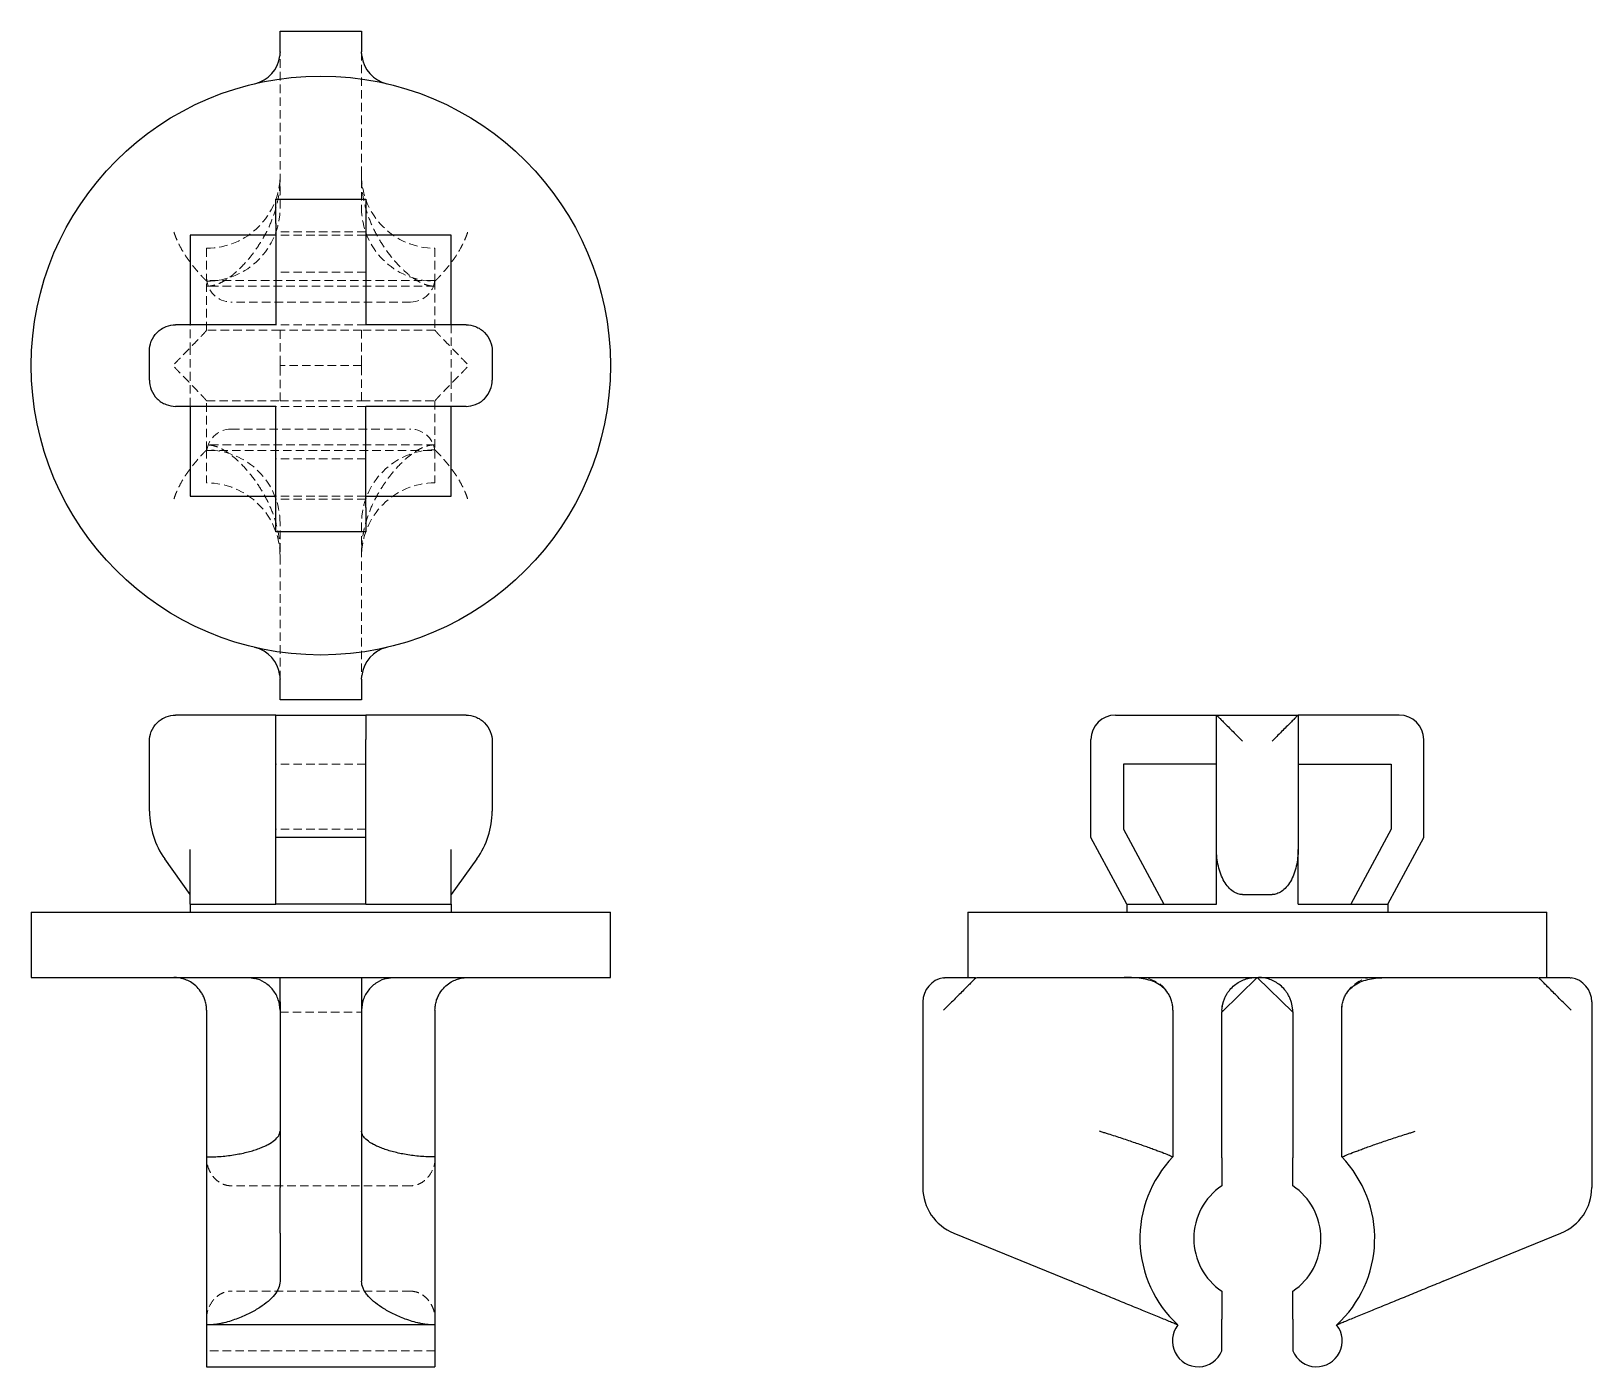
# Model space of a CAD drawing. Header units: millimetres. Extents: x 40 to 273, y 8 to 208.
import ezdxf

# ---------------------------------------------------------------- set-up
doc = ezdxf.new("R2010")
doc.units = ezdxf.units.MM
doc.linetypes.add('HIDDEN', pattern=[1.905, 1.27, -0.635])

msp = doc.modelspace()

# ---------------------------------------------------------------- linework, layer by layer
at = {"color": 7, "linetype": 'Continuous', "lineweight": 25}
for p, q in [((76.9, 204.9), (76.9, 208)), ((76.9, 208), (89.1, 208)), ((89.1, 208), (89.1, 204.9)), ((76.29, 182.88), (89.71, 182.88)), ((76.29, 179.22), (76.29, 182.88)), ((89.71, 182.88), (89.71, 179.22)), ((76.29, 177.51), (63.49, 177.51)), ((63.49, 177.51), (63.49, 164.1)), ((76.29, 179.22), (76.29, 164.1)), ((89.71, 179.22), (89.71, 164.1)), ((102.51, 177.51), (89.71, 177.51)), ((102.51, 164.1), (102.51, 177.51)), ((76.29, 164.1), (61.29, 164.1)), ((104.71, 164.1), (89.71, 164.1)), ((57.39, 155.8), (57.39, 160.2)), ((108.61, 160.2), (108.61, 155.8)), ((76.29, 151.9), (61.29, 151.9)), ((63.49, 151.9), (63.49, 138.49)), ((76.29, 136.78), (76.29, 151.9)), ((104.71, 151.9), (89.71, 151.9)), ((89.71, 136.78), (89.71, 151.9)), ((102.51, 138.49), (102.51, 151.9)), ((63.49, 138.49), (76.29, 138.49)), ((89.71, 138.49), (102.51, 138.49)), ((76.29, 133.12), (76.29, 136.78)), ((89.71, 136.78), (89.71, 133.12)), ((89.71, 133.12), (76.29, 133.12)), ((76.9, 108), (76.9, 111.1)), ((89.1, 111.1), (89.1, 108)), ((89.1, 108), (76.9, 108)), ((76.29, 105.73), (61.29, 105.73)), ((76.29, 102.07), (76.29, 105.73)), ((76.29, 105.73), (89.71, 105.73)), ((89.71, 105.73), (89.71, 102.07)), ((104.71, 105.73), (89.71, 105.73)), ((201.78, 105.73), (216.9, 105.73)), ((216.9, 105.73), (229.1, 105.73)), ((216.9, 91.34), (216.9, 105.73)), ((229.1, 105.73), (229.1, 91.34)), ((244.22, 105.73), (229.1, 105.73)), ((57.39, 91.34), (57.39, 101.82)), ((76.29, 87.43), (76.29, 102.07)), ((89.71, 87.43), (89.71, 102.07)), ((108.61, 101.82), (108.61, 91.34)), ((198.12, 87.43), (198.12, 102.07)), ((247.88, 87.43), (247.88, 102.07)), ((203, 98.41), (203, 88.66)), ((216.9, 98.41), (203, 98.41)), ((229.1, 98.41), (243, 98.41)), ((243, 98.41), (243, 88.66)), ((216.9, 86.52), (216.9, 91.34)), ((229.1, 91.34), (229.1, 86.52)), ((203, 88.66), (209.03, 77.46)), ((243, 88.66), (236.97, 77.46)), ((89.71, 87.43), (76.29, 87.43)), ((76.29, 77.46), (76.29, 87.43)), ((89.71, 77.46), (89.71, 87.43)), ((203.49, 77.46), (198.12, 87.43)), ((216.9, 85.61), (216.9, 86.52)), ((229.1, 86.52), (229.1, 85.61)), ((242.51, 77.46), (247.88, 87.43)), ((63.49, 78.9), (59.66, 84.25)), ((63.49, 77.46), (63.49, 85.61)), ((102.51, 77.46), (102.51, 85.61)), ((106.34, 84.25), (102.51, 78.9)), ((216.9, 77.46), (216.9, 85.61)), ((229.1, 77.46), (229.1, 85.61)), ((63.49, 77.46), (76.29, 77.46)), ((63.49, 77.46), (63.49, 76.24)), ((89.71, 77.46), (76.29, 77.46)), ((89.71, 77.46), (102.51, 77.46)), ((102.51, 77.46), (102.51, 76.24)), ((203.49, 77.46), (203.49, 76.24)), ((203.49, 77.46), (216.9, 77.46)), ((220.8, 78.9), (225.2, 78.9)), ((229.1, 77.46), (242.51, 77.46)), ((242.51, 77.46), (242.51, 76.24)), ((39.71, 76.24), (39.71, 66.48)), ((39.71, 76.24), (83, 76.24)), ((83, 76.24), (126.29, 76.24)), ((126.29, 66.48), (126.29, 76.24)), ((179.71, 76.24), (179.71, 66.48)), ((179.71, 76.24), (266.29, 76.24)), ((266.29, 66.48), (266.29, 76.24)), ((39.71, 66.48), (72.02, 66.48)), ((73.14, 66.48), (76.87, 66.48)), ((76.87, 66.48), (89.13, 66.48)), ((76.9, 62.83), (76.9, 66.44)), ((89.1, 66.44), (89.1, 62.83)), ((89.13, 66.48), (92.86, 66.48)), ((93.98, 66.48), (126.29, 66.48)), ((176.66, 66.48), (180.85, 66.48)), ((181.12, 66.48), (264.88, 66.48)), ((217.7, 61.31), (223, 66.48)), ((223, 66.48), (228.3, 61.31)), ((265.15, 66.48), (269.34, 66.48)), ((65.93, 61.61), (65.93, 39.66)), ((76.9, 62.83), (76.9, 35.07)), ((89.1, 62.83), (89.1, 35.07)), ((100.07, 61.61), (100.07, 39.66)), ((173, 62.83), (173, 35.07)), ((210.38, 61.61), (210.38, 39.66)), ((217.7, 39.5), (217.7, 61.36)), ((228.3, 61.36), (228.3, 39.5)), ((235.62, 39.66), (235.62, 61.61)), ((273, 62.83), (273, 35.07)), ((65.93, 39.66), (65.93, 14.53)), ((100.07, 39.66), (100.07, 14.53)), ((76.9, 28.27), (76.9, 35.07)), ((89.1, 35.07), (89.1, 28.27)), ((76.9, 28.27), (76.9, 21.06)), ((89.1, 28.27), (89.1, 21.06)), ((177.61, 28.27), (195.2, 21.06)), ((250.8, 21.06), (268.39, 28.27)), ((100.07, 14.53), (65.93, 14.53)), ((65.93, 14.53), (65.93, 8.27)), ((100.07, 14.53), (100.07, 8.27)), ((217.7, 10.64), (217.7, 15.42)), ((228.3, 15.42), (228.3, 10.64)), ((65.93, 8.27), (100.07, 8.27))]:
    msp.add_line(p, q, dxfattribs=at)
at = {"color": 7, "linetype": 'HIDDEN', "lineweight": 18}
for p, q in [((76.9, 181.59), (76.9, 204.9)), ((89.1, 204.9), (89.1, 181.59)), ((89.71, 178), (76.29, 178)), ((89.71, 177.51), (76.29, 177.51)), ((65.93, 175.55), (65.93, 170.62)), ((100.07, 175.55), (100.07, 170.62)), ((100.07, 170.71), (65.93, 170.71)), ((65.93, 163.29), (65.93, 170.62)), ((89.71, 171.97), (76.29, 171.97)), ((100.07, 170.62), (100.07, 163.29)), ((100.07, 169.86), (65.93, 169.86)), ((96.41, 167.5), (69.59, 167.5)), ((89.71, 164.1), (76.29, 164.1)), ((76.9, 163.3), (65.93, 163.3)), ((76.9, 158.18), (76.9, 163.3)), ((89.1, 163.3), (76.9, 163.3)), ((100.07, 163.3), (89.1, 163.3)), ((89.1, 163.3), (89.1, 158.18)), ((63.49, 155.8), (63.49, 160.2)), ((102.51, 155.8), (102.51, 160.2)), ((76.9, 158.18), (76.9, 158)), ((89.1, 158), (76.9, 158)), ((76.9, 158), (76.9, 157.82)), ((76.9, 152.7), (76.9, 157.82)), ((89.1, 158.18), (89.1, 158)), ((89.1, 158), (89.1, 157.82)), ((89.1, 157.82), (89.1, 152.7)), ((65.93, 145.38), (65.93, 152.71)), ((65.93, 152.7), (76.9, 152.7)), ((89.71, 151.9), (76.29, 151.9)), ((76.9, 152.7), (89.1, 152.7)), ((89.1, 152.7), (100.07, 152.7)), ((100.07, 152.71), (100.07, 145.38)), ((69.59, 148.5), (96.41, 148.5)), ((100.07, 146.14), (65.93, 146.14)), ((65.93, 145.38), (65.93, 140.45)), ((65.93, 145.29), (100.07, 145.29)), ((100.07, 145.38), (100.07, 140.45)), ((89.71, 144.03), (76.29, 144.03)), ((89.71, 138.49), (76.29, 138.49)), ((89.71, 138), (76.29, 138)), ((76.9, 111.1), (76.9, 134.41)), ((89.1, 134.41), (89.1, 111.1)), ((89.71, 98.41), (76.29, 98.41)), ((89.71, 88.66), (76.29, 88.66)), ((73.14, 66.48), (72.02, 66.48)), ((76.9, 66.44), (76.9, 66.48)), ((89.1, 66.48), (89.1, 66.44)), ((93.98, 66.48), (92.86, 66.48)), ((76.9, 61.31), (89.1, 61.31)), ((96.41, 35.34), (69.59, 35.34)), ((96.41, 19.58), (69.59, 19.58)), ((100.07, 10.64), (65.93, 10.64))]:
    msp.add_line(p, q, dxfattribs=at)
at = {"color": 7, "linetype": 'HIDDEN', "lineweight": 18, "flags": 128}
for points in [[(72.02, 66.48), (72.87, 66.41), (73.48, 66.26)], [(92.82, 66.35), (93.13, 66.41), (93.98, 66.48)], [(217.71, 61.61), (217.78, 62.25), (217.95, 62.96)], [(228.12, 62.71), (228.22, 62.25), (228.29, 61.61)], [(235.73, 62.64), (235.69, 62.45), (235.62, 61.61)]]:
    msp.add_lwpolyline(points, dxfattribs=at)
at = {"color": 7, "linetype": 'Continuous', "lineweight": 25}
msp.add_circle((83, 158), 43.29, dxfattribs=at)
for centre, radius, start, end in [((72.02, 204.9), 4.88, 283.1704, 353.3817), ((93.98, 204.9), 4.88, 186.6183, 256.8296), ((72.02, 111.1), 4.88, 6.6183, 76.8296), ((93.98, 111.1), 4.88, 103.1704, 173.3817), ((201.78, 102.07), 3.66, 90, 180), ((244.22, 102.07), 3.66, 0, 90), ((69.59, 91.34), 12.2, 180, 215.5377), ((96.41, 91.34), 12.2, 324.4623, 0), ((176.66, 62.83), 3.66, 98.8398, 180), ((269.34, 62.83), 3.66, 0, 81.1602), ((222.82, 61.36), 5.12, 177.2706, 180), ((223.18, 61.36), 5.12, 0, 2.7294), ((223, 27.46), 17.55, 135.9746, 227.4621), ((223, 27.46), 17.55, 312.5379, 44.0254), ((180.32, 35.07), 7.32, 180, 248.2933), ((223, 27.46), 9.5, 123.9165, 236.0835), ((223, 27.46), 9.5, 303.9165, 56.0835), ((265.68, 35.07), 7.32, 291.7067, 0), ((214.15, 12.13), 3.85, 141.3755, 337.2555), ((231.85, 12.13), 3.85, 202.7445, 38.6245)]:
    msp.add_arc(centre, radius, start, end, dxfattribs=at)
at = {"color": 7, "linetype": 'HIDDEN', "lineweight": 18}
for centre, radius, start, end in [((65.93, 186.52), 10.98, 270, 0), ((100.07, 186.52), 10.98, 180, 270), ((65.93, 181.59), 10.98, 270, 0), ((100.07, 181.59), 10.98, 180, 270), ((69.59, 171.16), 3.66, 180, 270), ((96.41, 171.16), 3.66, 270, 0), ((69.59, 144.84), 3.66, 90, 180), ((96.41, 144.84), 3.66, 0, 90), ((65.93, 134.41), 10.98, 0, 90), ((100.07, 134.41), 10.98, 90, 180), ((65.93, 129.48), 10.98, 0, 90), ((100.07, 129.48), 10.98, 90, 180), ((205.5, 61.61), 4.88, 38.3873, 90), ((240.5, 61.61), 4.88, 90, 139.5208), ((205.5, 61.61), 4.88, 0, 1.9854)]:
    msp.add_arc(centre, radius, start, end, dxfattribs=at)
at = {"color": 7, "linetype": 'Continuous', "lineweight": 25}
for points, knots in [([(76.9, 204.9), (76.9, 204.86), (76.9, 204.76), (76.89, 204.62), (76.89, 204.48), (76.87, 204.39), (76.87, 204.34)], [0, 0, 0, 0, 0.250846, 0.500989, 0.750637, 1, 1, 1, 1]), ([(89.13, 204.34), (89.13, 204.39), (89.11, 204.48), (89.11, 204.62), (89.1, 204.76), (89.1, 204.86), (89.1, 204.9)], [0, 0, 0, 0, 0.249363, 0.499011, 0.749154, 1, 1, 1, 1]), ([(57.39, 160.2), (57.39, 160.66), (57.47, 161.15), (57.85, 162.11), (58.15, 162.57), (58.72, 163.15), (58.93, 163.32), (59.38, 163.61), (59.62, 163.73), (60.34, 164.01), (60.83, 164.1), (61.29, 164.1)], [0, 0, 0, 0, 0.25, 0.25, 0.5, 0.5, 0.625, 0.625, 0.75, 0.75, 1, 1, 1, 1]), ([(104.71, 164.1), (105.17, 164.1), (105.66, 164.01), (106.38, 163.73), (106.62, 163.61), (107.07, 163.32), (107.28, 163.15), (107.85, 162.57), (108.15, 162.11), (108.53, 161.15), (108.61, 160.66), (108.61, 160.2)], [0, 0, 0, 0, 0.25, 0.25, 0.375, 0.375, 0.5, 0.5, 0.75, 0.75, 1, 1, 1, 1]), ([(57.39, 155.8), (57.39, 155.34), (57.47, 154.85), (57.85, 153.89), (58.15, 153.43), (58.72, 152.85), (58.93, 152.68), (59.38, 152.39), (59.62, 152.27), (60.34, 151.99), (60.83, 151.9), (61.29, 151.9)], [0, 0, 0, 0, 0.25, 0.25, 0.5, 0.5, 0.625, 0.625, 0.75, 0.75, 1, 1, 1, 1]), ([(104.71, 151.9), (105.17, 151.9), (105.66, 151.99), (106.38, 152.27), (106.62, 152.39), (107.07, 152.68), (107.28, 152.85), (107.85, 153.43), (108.15, 153.89), (108.53, 154.85), (108.61, 155.34), (108.61, 155.8)], [0, 0, 0, 0, 0.25, 0.25, 0.375, 0.375, 0.5, 0.5, 0.75, 0.75, 1, 1, 1, 1]), ([(76.87, 111.66), (76.87, 111.61), (76.89, 111.52), (76.89, 111.38), (76.9, 111.24), (76.9, 111.14), (76.9, 111.1)], [0, 0, 0, 0, 0.249363, 0.499011, 0.749154, 1, 1, 1, 1]), ([(89.1, 111.1), (89.1, 111.14), (89.1, 111.24), (89.11, 111.38), (89.11, 111.52), (89.13, 111.61), (89.13, 111.66)], [0, 0, 0, 0, 0.250846, 0.500989, 0.750637, 1, 1, 1, 1]), ([(57.39, 101.82), (57.39, 102.28), (57.47, 102.78), (57.85, 103.74), (58.15, 104.2), (58.72, 104.77), (58.93, 104.95), (59.38, 105.24), (59.62, 105.36), (60.34, 105.64), (60.83, 105.73), (61.29, 105.73)], [0, 0, 0, 0, 0.25, 0.25, 0.5, 0.5, 0.625, 0.625, 0.75, 0.75, 1, 1, 1, 1]), ([(104.71, 105.73), (105.17, 105.73), (105.66, 105.64), (106.38, 105.36), (106.62, 105.24), (107.07, 104.95), (107.28, 104.77), (107.85, 104.2), (108.15, 103.74), (108.53, 102.78), (108.61, 102.28), (108.61, 101.82)], [0, 0, 0, 0, 0.25, 0.25, 0.375, 0.375, 0.5, 0.5, 0.75, 0.75, 1, 1, 1, 1]), ([(216.9, 105.73), (216.9, 105.73), (216.99, 105.64), (217.27, 105.36), (217.39, 105.24), (217.68, 104.95), (217.85, 104.77), (218.43, 104.2), (218.89, 103.74), (219.85, 102.78), (220.34, 102.28), (220.8, 101.82)], [0, 0, 0, 0, 0.25, 0.25, 0.375, 0.375, 0.5, 0.5, 0.75, 0.75, 1, 1, 1, 1]), ([(229.1, 105.73), (229.1, 105.73), (229.01, 105.64), (228.73, 105.36), (228.61, 105.24), (228.32, 104.95), (228.15, 104.77), (227.57, 104.2), (227.11, 103.74), (226.15, 102.78), (225.66, 102.28), (225.2, 101.82)], [0, 0, 0, 0, 0.25, 0.25, 0.375, 0.375, 0.5, 0.5, 0.75, 0.75, 1, 1, 1, 1]), ([(220.8, 78.9), (220.57, 78.9), (220.34, 78.93), (219.85, 79.09), (219.61, 79.21), (219.13, 79.53), (218.89, 79.74), (218.45, 80.24), (218.24, 80.54), (217.66, 81.52), (217.37, 82.31), (216.99, 83.97), (216.9, 84.82), (216.9, 85.61)], [0, 0, 0, 0, 0.125, 0.125, 0.25, 0.25, 0.375, 0.375, 0.5, 0.5, 0.75, 0.75, 1, 1, 1, 1]), ([(229.1, 85.61), (229.1, 84.82), (229.01, 83.97), (228.63, 82.31), (228.34, 81.52), (227.76, 80.54), (227.55, 80.24), (227.11, 79.74), (226.87, 79.53), (226.39, 79.21), (226.15, 79.09), (225.66, 78.93), (225.43, 78.9), (225.2, 78.9)], [0, 0, 0, 0, 0.25, 0.25, 0.5, 0.5, 0.625, 0.625, 0.75, 0.75, 0.875, 0.875, 1, 1, 1, 1]), ([(65.93, 61.61), (65.93, 61.84), (65.91, 62.08), (65.84, 62.53), (65.79, 62.76), (65.67, 63.19), (65.59, 63.4), (65.41, 63.79), (65.31, 63.98), (64.99, 64.51), (64.75, 64.8), (64.24, 65.32), (63.97, 65.53), (63.44, 65.87), (63.18, 66), (62.67, 66.22), (62.42, 66.29), (61.97, 66.4), (61.76, 66.44), (61.47, 66.47), (61.37, 66.47), (61.2, 66.48), (61.12, 66.48), (61.05, 66.48)], [0, 0, 0, 0, 0.0625, 0.0625, 0.125, 0.125, 0.1875, 0.1875, 0.25, 0.25, 0.375, 0.375, 0.5, 0.5, 0.625, 0.625, 0.75, 0.75, 0.875, 0.875, 0.9375, 0.9375, 1, 1, 1, 1]), ([(76.9, 61.61), (76.9, 62.11), (76.82, 62.65), (76.47, 63.69), (76.2, 64.19), (75.49, 65.08), (75.06, 65.46), (74.13, 66.04), (73.63, 66.24), (73.14, 66.36)], [0, 0, 0, 0, 0.25, 0.25, 0.5, 0.5, 0.75, 0.75, 1, 1, 1, 1]), ([(76.87, 66.48), (76.87, 66.48), (76.89, 66.48), (76.89, 66.47), (76.9, 66.46), (76.9, 66.45), (76.9, 66.44)], [0, 0, 0, 0, 0.249363, 0.499011, 0.749154, 1, 1, 1, 1]), ([(89.1, 66.44), (89.1, 66.45), (89.1, 66.46), (89.11, 66.47), (89.11, 66.48), (89.13, 66.48), (89.13, 66.48)], [0, 0, 0, 0, 0.250846, 0.500989, 0.750637, 1, 1, 1, 1]), ([(92.86, 66.36), (92.37, 66.24), (91.87, 66.04), (90.94, 65.46), (90.51, 65.08), (89.8, 64.19), (89.53, 63.69), (89.18, 62.65), (89.1, 62.11), (89.1, 61.61)], [0, 0, 0, 0, 0.25, 0.25, 0.5, 0.5, 0.75, 0.75, 1, 1, 1, 1]), ([(100.07, 61.61), (100.07, 61.84), (100.09, 62.08), (100.16, 62.53), (100.21, 62.76), (100.33, 63.19), (100.41, 63.4), (100.59, 63.79), (100.69, 63.98), (101.01, 64.51), (101.25, 64.8), (101.76, 65.32), (102.03, 65.53), (102.56, 65.87), (102.82, 66), (103.33, 66.22), (103.58, 66.29), (104.03, 66.4), (104.24, 66.44), (104.53, 66.47), (104.63, 66.47), (104.8, 66.48), (104.88, 66.48), (104.95, 66.48)], [0, 0, 0, 0, 0.0625, 0.0625, 0.125, 0.125, 0.1875, 0.1875, 0.25, 0.25, 0.375, 0.375, 0.5, 0.5, 0.625, 0.625, 0.75, 0.75, 0.875, 0.875, 0.9375, 0.9375, 1, 1, 1, 1]), ([(176.1, 66.44), (176.14, 66.45), (176.24, 66.46), (176.38, 66.47), (176.52, 66.48), (176.61, 66.48), (176.66, 66.48)], [0, 0, 0, 0, 0.250846, 0.500989, 0.750637, 1, 1, 1, 1]), ([(180.85, 66.36), (180.73, 66.24), (180.53, 66.04), (179.95, 65.46), (179.57, 65.08), (178.68, 64.19), (178.18, 63.69), (177.14, 62.65), (176.6, 62.11), (176.1, 61.61)], [0, 0, 0, 0, 0.25, 0.25, 0.5, 0.5, 0.75, 0.75, 1, 1, 1, 1]), ([(210.38, 61.61), (210.38, 61.84), (210.37, 62.08), (210.3, 62.53), (210.25, 62.76), (210.12, 63.19), (210.04, 63.4), (209.86, 63.79), (209.75, 63.98), (209.41, 64.51), (209.14, 64.8), (208.54, 65.32), (208.22, 65.53), (207.53, 65.87), (207.17, 66), (206.41, 66.22), (206.02, 66.29), (205.22, 66.4), (204.8, 66.44), (204.16, 66.47), (203.95, 66.47), (203.51, 66.48), (203.29, 66.48), (203.07, 66.48)], [0, 0, 0, 0, 0.0625, 0.0625, 0.125, 0.125, 0.1875, 0.1875, 0.25, 0.25, 0.375, 0.375, 0.5, 0.5, 0.625, 0.625, 0.75, 0.75, 0.875, 0.875, 0.9375, 0.9375, 1, 1, 1, 1]), ([(217.71, 61.61), (217.72, 62), (217.79, 62.39), (217.95, 62.94), (218.01, 63.12), (218.15, 63.47), (218.23, 63.63), (218.4, 63.95), (218.49, 64.1), (218.69, 64.39), (218.79, 64.53), (219.11, 64.91), (219.34, 65.14), (220.08, 65.73), (220.6, 66.01), (221.42, 66.3), (221.7, 66.37), (222.12, 66.44), (222.26, 66.46), (222.54, 66.48), (222.68, 66.48), (222.82, 66.48)], [0, 0, 0, 0, 0.125, 0.125, 0.1875, 0.1875, 0.25, 0.25, 0.3125, 0.3125, 0.375, 0.375, 0.5, 0.5, 0.75, 0.75, 0.875, 0.875, 0.9375, 0.9375, 1, 1, 1, 1]), ([(228.29, 61.61), (228.28, 62), (228.21, 62.39), (228.05, 62.94), (227.99, 63.12), (227.85, 63.47), (227.77, 63.63), (227.6, 63.95), (227.51, 64.1), (227.31, 64.39), (227.21, 64.53), (226.89, 64.91), (226.66, 65.14), (225.92, 65.73), (225.4, 66.01), (224.58, 66.3), (224.3, 66.37), (223.88, 66.44), (223.74, 66.46), (223.46, 66.48), (223.32, 66.48), (223.18, 66.48)], [0, 0, 0, 0, 0.125, 0.125, 0.1875, 0.1875, 0.25, 0.25, 0.3125, 0.3125, 0.375, 0.375, 0.5, 0.5, 0.75, 0.75, 0.875, 0.875, 0.9375, 0.9375, 1, 1, 1, 1]), ([(235.62, 61.61), (235.62, 61.84), (235.63, 62.08), (235.7, 62.53), (235.75, 62.76), (235.88, 63.19), (235.96, 63.4), (236.14, 63.79), (236.25, 63.98), (236.59, 64.51), (236.86, 64.8), (237.46, 65.32), (237.78, 65.53), (238.47, 65.87), (238.83, 66), (239.59, 66.22), (239.98, 66.29), (240.78, 66.4), (241.2, 66.44), (241.84, 66.47), (242.05, 66.47), (242.49, 66.48), (242.71, 66.48), (242.93, 66.48)], [0, 0, 0, 0, 0.0625, 0.0625, 0.125, 0.125, 0.1875, 0.1875, 0.25, 0.25, 0.375, 0.375, 0.5, 0.5, 0.625, 0.625, 0.75, 0.75, 0.875, 0.875, 0.9375, 0.9375, 1, 1, 1, 1]), ([(269.9, 61.61), (269.4, 62.11), (268.86, 62.65), (267.82, 63.69), (267.32, 64.19), (266.43, 65.08), (266.05, 65.46), (265.47, 66.04), (265.27, 66.24), (265.15, 66.36)], [0, 0, 0, 0, 0.25, 0.25, 0.5, 0.5, 0.75, 0.75, 1, 1, 1, 1]), ([(269.34, 66.48), (269.39, 66.48), (269.48, 66.48), (269.62, 66.47), (269.76, 66.46), (269.86, 66.45), (269.9, 66.44)], [0, 0, 0, 0, 0.249363, 0.499011, 0.749154, 1, 1, 1, 1]), ([(65.93, 39.66), (66.67, 39.66), (67.4, 39.69), (68.48, 39.77), (68.84, 39.81), (69.54, 39.9), (69.89, 39.95), (70.9, 40.12), (71.53, 40.25), (72.43, 40.49), (72.72, 40.57), (73.27, 40.74), (73.53, 40.83), (74.03, 41.02), (74.26, 41.12), (74.71, 41.31), (74.92, 41.42), (75.5, 41.73), (75.83, 41.94), (76.36, 42.38), (76.56, 42.61), (76.77, 42.94), (76.82, 43.05), (76.87, 43.22), (76.88, 43.27), (76.9, 43.38), (76.9, 43.44), (76.9, 43.49)], [0, 0, 0, 0, 0.125, 0.125, 0.1875, 0.1875, 0.25, 0.25, 0.375, 0.375, 0.4375, 0.4375, 0.5, 0.5, 0.5625, 0.5625, 0.625, 0.625, 0.75, 0.75, 0.875, 0.875, 0.9375, 0.9375, 0.96875, 0.96875, 1, 1, 1, 1]), ([(100.07, 39.66), (99.33, 39.66), (98.6, 39.69), (97.52, 39.77), (97.16, 39.81), (96.46, 39.9), (96.11, 39.95), (95.1, 40.12), (94.47, 40.25), (93.57, 40.49), (93.28, 40.57), (92.73, 40.74), (92.47, 40.83), (91.97, 41.02), (91.74, 41.12), (91.29, 41.31), (91.08, 41.42), (90.5, 41.73), (90.17, 41.94), (89.64, 42.38), (89.44, 42.61), (89.23, 42.94), (89.18, 43.05), (89.13, 43.22), (89.12, 43.27), (89.1, 43.38), (89.1, 43.44), (89.1, 43.49)], [0, 0, 0, 0, 0.125, 0.125, 0.1875, 0.1875, 0.25, 0.25, 0.375, 0.375, 0.4375, 0.4375, 0.5, 0.5, 0.5625, 0.5625, 0.625, 0.625, 0.75, 0.75, 0.875, 0.875, 0.9375, 0.9375, 0.96875, 0.96875, 1, 1, 1, 1]), ([(210.38, 39.66), (210.38, 39.66), (210.31, 39.69), (210.09, 39.77), (210, 39.81), (209.78, 39.9), (209.65, 39.95), (209.22, 40.12), (208.87, 40.25), (208.26, 40.49), (208.04, 40.57), (207.57, 40.74), (207.33, 40.83), (206.82, 41.02), (206.56, 41.12), (206, 41.31), (205.71, 41.42), (204.82, 41.73), (204.19, 41.94), (202.89, 42.38), (202.21, 42.61), (201.17, 42.94), (200.82, 43.05), (200.29, 43.22), (200.12, 43.27), (199.76, 43.38), (199.58, 43.44), (199.41, 43.49)], [0, 0, 0, 0, 0.125, 0.125, 0.1875, 0.1875, 0.25, 0.25, 0.375, 0.375, 0.4375, 0.4375, 0.5, 0.5, 0.5625, 0.5625, 0.625, 0.625, 0.75, 0.75, 0.875, 0.875, 0.9375, 0.9375, 0.96875, 0.96875, 1, 1, 1, 1]), ([(235.62, 39.66), (235.62, 39.66), (235.69, 39.69), (235.91, 39.77), (236, 39.81), (236.22, 39.9), (236.35, 39.95), (236.78, 40.12), (237.13, 40.25), (237.74, 40.49), (237.96, 40.57), (238.43, 40.74), (238.67, 40.83), (239.18, 41.02), (239.44, 41.12), (240, 41.31), (240.29, 41.42), (241.18, 41.73), (241.81, 41.94), (243.11, 42.38), (243.79, 42.61), (244.83, 42.94), (245.18, 43.05), (245.71, 43.22), (245.88, 43.27), (246.24, 43.38), (246.42, 43.44), (246.59, 43.49)], [0, 0, 0, 0, 0.125, 0.125, 0.1875, 0.1875, 0.25, 0.25, 0.375, 0.375, 0.4375, 0.4375, 0.5, 0.5, 0.5625, 0.5625, 0.625, 0.625, 0.75, 0.75, 0.875, 0.875, 0.9375, 0.9375, 0.96875, 0.96875, 1, 1, 1, 1]), ([(217.7, 39.5), (217.7, 38.99), (217.7, 38.49), (217.7, 37.52), (217.7, 37.08), (217.7, 36.48), (217.7, 36.3), (217.7, 35.98), (217.7, 35.83), (217.7, 35.6), (217.7, 35.5), (217.7, 35.38), (217.7, 35.34), (217.7, 35.34)], [0, 0, 0, 0, 0.25, 0.25, 0.5, 0.5, 0.625, 0.625, 0.75, 0.75, 0.875, 0.875, 1, 1, 1, 1]), ([(228.3, 35.34), (228.3, 35.34), (228.3, 35.38), (228.3, 35.5), (228.3, 35.59), (228.3, 35.83), (228.3, 35.97), (228.3, 36.3), (228.3, 36.48), (228.3, 36.87), (228.3, 37.09), (228.3, 37.53), (228.3, 37.76), (228.3, 38.24), (228.3, 38.49), (228.3, 38.99), (228.3, 39.25), (228.3, 39.5)], [0, 0, 0, 0, 0.125, 0.125, 0.25, 0.25, 0.375, 0.375, 0.5, 0.5, 0.625, 0.625, 0.75, 0.75, 0.875, 0.875, 1, 1, 1, 1]), ([(76.9, 21.06), (76.9, 20.71), (76.83, 20.37), (76.55, 19.69), (76.34, 19.36), (75.81, 18.69), (75.49, 18.37), (74.76, 17.75), (74.34, 17.44), (73.43, 16.85), (72.93, 16.57), (71.83, 16.01), (71.24, 15.75), (70.28, 15.38), (69.95, 15.26), (69.25, 15.04), (68.89, 14.94), (68.31, 14.8), (68.12, 14.76), (67.7, 14.68), (67.49, 14.65), (67.06, 14.59), (66.84, 14.57), (66.39, 14.54), (66.16, 14.53), (65.93, 14.53)], [0, 0, 0, 0, 0.125, 0.125, 0.25, 0.25, 0.375, 0.375, 0.5, 0.5, 0.625, 0.625, 0.75, 0.75, 0.8125, 0.8125, 0.875, 0.875, 0.90625, 0.90625, 0.9375, 0.9375, 0.96875, 0.96875, 1, 1, 1, 1]), ([(100.07, 14.53), (99.61, 14.53), (99.16, 14.56), (98.51, 14.65), (98.3, 14.68), (97.89, 14.76), (97.69, 14.8), (97.11, 14.94), (96.75, 15.04), (96.05, 15.26), (95.71, 15.38), (94.76, 15.75), (94.17, 16.01), (93.35, 16.43), (93.09, 16.57), (92.59, 16.85), (92.35, 17), (91.66, 17.44), (91.25, 17.75), (90.51, 18.37), (90.19, 18.69), (89.8, 19.18), (89.68, 19.35), (89.47, 19.69), (89.39, 19.86), (89.17, 20.37), (89.1, 20.71), (89.1, 21.06)], [0, 0, 0, 0, 0.0625, 0.0625, 0.09375, 0.09375, 0.125, 0.125, 0.1875, 0.1875, 0.25, 0.25, 0.375, 0.375, 0.4375, 0.4375, 0.5, 0.5, 0.625, 0.625, 0.75, 0.75, 0.8125, 0.8125, 0.875, 0.875, 1, 1, 1, 1]), ([(211.14, 14.53), (211.14, 14.53), (211.06, 14.56), (210.85, 14.65), (210.77, 14.68), (210.58, 14.76), (210.48, 14.8), (210.14, 14.94), (209.89, 15.04), (209.35, 15.26), (209.06, 15.38), (208.16, 15.75), (207.52, 16.01), (206.51, 16.43), (206.17, 16.57), (205.47, 16.85), (205.11, 17), (204.03, 17.44), (203.29, 17.75), (201.77, 18.37), (200.99, 18.69), (199.78, 19.18), (199.37, 19.35), (198.55, 19.69), (198.13, 19.86), (196.89, 20.37), (196.05, 20.71), (195.2, 21.06)], [0, 0, 0, 0, 0.0625, 0.0625, 0.09375, 0.09375, 0.125, 0.125, 0.1875, 0.1875, 0.25, 0.25, 0.375, 0.375, 0.4375, 0.4375, 0.5, 0.5, 0.625, 0.625, 0.75, 0.75, 0.8125, 0.8125, 0.875, 0.875, 1, 1, 1, 1]), ([(250.8, 21.06), (249.95, 20.71), (249.11, 20.37), (247.46, 19.69), (246.64, 19.36), (245.02, 18.69), (244.24, 18.37), (242.71, 17.75), (241.97, 17.44), (240.53, 16.85), (239.83, 16.57), (238.48, 16.01), (237.84, 15.75), (236.94, 15.38), (236.65, 15.26), (236.11, 15.04), (235.86, 14.94), (235.53, 14.8), (235.42, 14.76), (235.24, 14.68), (235.15, 14.65), (235.01, 14.59), (234.96, 14.57), (234.88, 14.54), (234.86, 14.53), (234.86, 14.53)], [0, 0, 0, 0, 0.125, 0.125, 0.25, 0.25, 0.375, 0.375, 0.5, 0.5, 0.625, 0.625, 0.75, 0.75, 0.8125, 0.8125, 0.875, 0.875, 0.90625, 0.90625, 0.9375, 0.9375, 0.96875, 0.96875, 1, 1, 1, 1]), ([(217.7, 19.58), (217.7, 19.58), (217.7, 19.55), (217.7, 19.42), (217.7, 19.33), (217.7, 19.09), (217.7, 18.95), (217.7, 18.62), (217.7, 18.44), (217.7, 18.05), (217.7, 17.83), (217.7, 17.39), (217.7, 17.16), (217.7, 16.68), (217.7, 16.43), (217.7, 15.93), (217.7, 15.67), (217.7, 15.42)], [0, 0, 0, 0, 0.125, 0.125, 0.25, 0.25, 0.375, 0.375, 0.5, 0.5, 0.625, 0.625, 0.75, 0.75, 0.875, 0.875, 1, 1, 1, 1]), ([(228.3, 15.42), (228.3, 15.93), (228.3, 16.43), (228.3, 17.4), (228.3, 17.85), (228.3, 18.44), (228.3, 18.62), (228.3, 18.94), (228.3, 19.09), (228.3, 19.32), (228.3, 19.42), (228.3, 19.54), (228.3, 19.58), (228.3, 19.58)], [0, 0, 0, 0, 0.25, 0.25, 0.5, 0.5, 0.625, 0.625, 0.75, 0.75, 0.875, 0.875, 1, 1, 1, 1])]:
    msp.add_open_spline(points, degree=3, knots=knots, dxfattribs=at)
at = {"color": 7, "linetype": 'HIDDEN', "lineweight": 18}
for points, knots in [([(65.93, 169.86), (66.39, 169.86), (66.84, 169.94), (67.49, 170.15), (67.7, 170.23), (68.11, 170.42), (68.31, 170.52), (68.89, 170.86), (69.25, 171.11), (69.95, 171.65), (70.29, 171.94), (71.24, 172.84), (71.83, 173.48), (72.65, 174.49), (72.91, 174.83), (73.41, 175.53), (73.65, 175.89), (74.34, 176.97), (74.75, 177.71), (75.49, 179.23), (75.81, 180.01), (76.2, 181.22), (76.32, 181.63), (76.53, 182.45), (76.61, 182.87), (76.83, 184.11), (76.9, 184.95), (76.9, 185.8)], [0, 0, 0, 0, 0.0625, 0.0625, 0.09375, 0.09375, 0.125, 0.125, 0.1875, 0.1875, 0.25, 0.25, 0.375, 0.375, 0.4375, 0.4375, 0.5, 0.5, 0.625, 0.625, 0.75, 0.75, 0.8125, 0.8125, 0.875, 0.875, 1, 1, 1, 1]), ([(89.1, 185.8), (89.1, 184.95), (89.17, 184.11), (89.45, 182.46), (89.66, 181.64), (90.19, 180.02), (90.51, 179.24), (91.24, 177.71), (91.66, 176.97), (92.57, 175.53), (93.07, 174.83), (94.17, 173.48), (94.76, 172.84), (95.72, 171.94), (96.05, 171.65), (96.75, 171.11), (97.11, 170.86), (97.69, 170.53), (97.88, 170.42), (98.3, 170.24), (98.51, 170.15), (98.94, 170.01), (99.16, 169.96), (99.61, 169.88), (99.84, 169.86), (100.07, 169.86)], [0, 0, 0, 0, 0.125, 0.125, 0.25, 0.25, 0.375, 0.375, 0.5, 0.5, 0.625, 0.625, 0.75, 0.75, 0.8125, 0.8125, 0.875, 0.875, 0.90625, 0.90625, 0.9375, 0.9375, 0.96875, 0.96875, 1, 1, 1, 1]), ([(65.93, 170.62), (65.93, 170.62), (65.91, 170.63), (65.84, 170.7), (65.79, 170.75), (65.67, 170.88), (65.59, 170.96), (65.41, 171.14), (65.31, 171.25), (64.99, 171.59), (64.75, 171.86), (64.24, 172.46), (63.97, 172.78), (63.44, 173.47), (63.18, 173.83), (62.67, 174.59), (62.42, 174.98), (61.97, 175.78), (61.76, 176.2), (61.47, 176.84), (61.37, 177.05), (61.2, 177.49), (61.12, 177.71), (61.05, 177.93)], [0, 0, 0, 0, 0.0625, 0.0625, 0.125, 0.125, 0.1875, 0.1875, 0.25, 0.25, 0.375, 0.375, 0.5, 0.5, 0.625, 0.625, 0.75, 0.75, 0.875, 0.875, 0.9375, 0.9375, 1, 1, 1, 1]), ([(100.07, 170.62), (100.07, 170.62), (100.09, 170.63), (100.16, 170.7), (100.21, 170.75), (100.33, 170.88), (100.41, 170.96), (100.59, 171.14), (100.69, 171.25), (101.01, 171.59), (101.25, 171.86), (101.76, 172.46), (102.03, 172.78), (102.56, 173.47), (102.82, 173.83), (103.33, 174.59), (103.58, 174.98), (104.03, 175.78), (104.24, 176.2), (104.53, 176.84), (104.63, 177.05), (104.8, 177.49), (104.88, 177.71), (104.95, 177.93)], [0, 0, 0, 0, 0.0625, 0.0625, 0.125, 0.125, 0.1875, 0.1875, 0.25, 0.25, 0.375, 0.375, 0.5, 0.5, 0.625, 0.625, 0.75, 0.75, 0.875, 0.875, 0.9375, 0.9375, 1, 1, 1, 1]), ([(63.49, 160.2), (63.49, 160.43), (63.49, 160.66), (63.49, 161.15), (63.49, 161.39), (63.49, 161.87), (63.49, 162.11), (63.49, 162.55), (63.49, 162.76), (63.49, 163.34), (63.49, 163.63), (63.49, 164.01), (63.49, 164.1), (63.49, 164.1)], [0, 0, 0, 0, 0.125, 0.125, 0.25, 0.25, 0.375, 0.375, 0.5, 0.5, 0.75, 0.75, 1, 1, 1, 1]), ([(102.51, 164.1), (102.51, 164.1), (102.51, 164.01), (102.51, 163.63), (102.51, 163.34), (102.51, 162.76), (102.51, 162.55), (102.51, 162.11), (102.51, 161.87), (102.51, 161.39), (102.51, 161.15), (102.51, 160.66), (102.51, 160.43), (102.51, 160.2)], [0, 0, 0, 0, 0.25, 0.25, 0.5, 0.5, 0.625, 0.625, 0.75, 0.75, 0.875, 0.875, 1, 1, 1, 1]), ([(65.93, 163.29), (65.93, 163.28), (65.88, 163.21), (65.74, 163.05), (65.69, 162.99), (65.56, 162.85), (65.49, 162.77), (65.33, 162.6), (65.24, 162.51), (65.06, 162.31), (64.96, 162.21), (64.65, 161.89), (64.43, 161.66), (63.72, 160.92), (63.21, 160.4), (62.41, 159.58), (62.14, 159.3), (61.73, 158.88), (61.6, 158.74), (61.32, 158.46), (61.19, 158.32), (61.05, 158.18)], [0, 0, 0, 0, 0.125, 0.125, 0.1875, 0.1875, 0.25, 0.25, 0.3125, 0.3125, 0.375, 0.375, 0.5, 0.5, 0.75, 0.75, 0.875, 0.875, 0.9375, 0.9375, 1, 1, 1, 1]), ([(100.07, 163.29), (100.07, 163.28), (100.12, 163.21), (100.26, 163.05), (100.31, 162.99), (100.44, 162.85), (100.51, 162.77), (100.67, 162.6), (100.76, 162.51), (100.94, 162.31), (101.04, 162.21), (101.35, 161.89), (101.57, 161.66), (102.28, 160.92), (102.79, 160.4), (103.59, 159.58), (103.86, 159.3), (104.27, 158.88), (104.4, 158.74), (104.68, 158.46), (104.81, 158.32), (104.95, 158.18)], [0, 0, 0, 0, 0.125, 0.125, 0.1875, 0.1875, 0.25, 0.25, 0.3125, 0.3125, 0.375, 0.375, 0.5, 0.5, 0.75, 0.75, 0.875, 0.875, 0.9375, 0.9375, 1, 1, 1, 1]), ([(65.93, 152.71), (65.93, 152.72), (65.88, 152.79), (65.74, 152.95), (65.69, 153.01), (65.56, 153.15), (65.49, 153.23), (65.33, 153.4), (65.24, 153.49), (65.06, 153.69), (64.96, 153.79), (64.65, 154.11), (64.43, 154.34), (63.72, 155.08), (63.21, 155.6), (62.41, 156.42), (62.14, 156.7), (61.73, 157.12), (61.6, 157.26), (61.32, 157.54), (61.19, 157.68), (61.05, 157.82)], [0, 0, 0, 0, 0.125, 0.125, 0.1875, 0.1875, 0.25, 0.25, 0.3125, 0.3125, 0.375, 0.375, 0.5, 0.5, 0.75, 0.75, 0.875, 0.875, 0.9375, 0.9375, 1, 1, 1, 1]), ([(100.07, 152.71), (100.07, 152.72), (100.12, 152.79), (100.26, 152.95), (100.31, 153.01), (100.44, 153.15), (100.51, 153.23), (100.67, 153.4), (100.76, 153.49), (100.94, 153.69), (101.04, 153.79), (101.35, 154.11), (101.57, 154.34), (102.28, 155.08), (102.79, 155.6), (103.59, 156.42), (103.86, 156.7), (104.27, 157.12), (104.4, 157.26), (104.68, 157.54), (104.81, 157.68), (104.95, 157.82)], [0, 0, 0, 0, 0.125, 0.125, 0.1875, 0.1875, 0.25, 0.25, 0.3125, 0.3125, 0.375, 0.375, 0.5, 0.5, 0.75, 0.75, 0.875, 0.875, 0.9375, 0.9375, 1, 1, 1, 1]), ([(63.49, 151.9), (63.49, 151.9), (63.49, 151.99), (63.49, 152.37), (63.49, 152.66), (63.49, 153.24), (63.49, 153.45), (63.49, 153.89), (63.49, 154.13), (63.49, 154.61), (63.49, 154.85), (63.49, 155.34), (63.49, 155.57), (63.49, 155.8)], [0, 0, 0, 0, 0.25, 0.25, 0.5, 0.5, 0.625, 0.625, 0.75, 0.75, 0.875, 0.875, 1, 1, 1, 1]), ([(102.51, 155.8), (102.51, 155.57), (102.51, 155.34), (102.51, 154.85), (102.51, 154.61), (102.51, 154.13), (102.51, 153.89), (102.51, 153.45), (102.51, 153.24), (102.51, 152.66), (102.51, 152.37), (102.51, 151.99), (102.51, 151.9), (102.51, 151.9)], [0, 0, 0, 0, 0.125, 0.125, 0.25, 0.25, 0.375, 0.375, 0.5, 0.5, 0.75, 0.75, 1, 1, 1, 1]), ([(65.93, 145.38), (65.93, 145.38), (65.91, 145.37), (65.84, 145.3), (65.79, 145.25), (65.67, 145.12), (65.59, 145.04), (65.41, 144.86), (65.31, 144.75), (64.99, 144.41), (64.75, 144.14), (64.24, 143.54), (63.97, 143.22), (63.44, 142.53), (63.18, 142.17), (62.67, 141.41), (62.42, 141.02), (61.97, 140.22), (61.76, 139.8), (61.47, 139.16), (61.37, 138.95), (61.2, 138.51), (61.12, 138.29), (61.05, 138.07)], [0, 0, 0, 0, 0.0625, 0.0625, 0.125, 0.125, 0.1875, 0.1875, 0.25, 0.25, 0.375, 0.375, 0.5, 0.5, 0.625, 0.625, 0.75, 0.75, 0.875, 0.875, 0.9375, 0.9375, 1, 1, 1, 1]), ([(76.9, 130.2), (76.9, 131.05), (76.83, 131.89), (76.55, 133.54), (76.34, 134.36), (75.81, 135.98), (75.49, 136.76), (74.76, 138.29), (74.34, 139.03), (73.43, 140.47), (72.93, 141.17), (71.83, 142.52), (71.24, 143.16), (70.28, 144.06), (69.95, 144.35), (69.25, 144.89), (68.89, 145.14), (68.31, 145.47), (68.12, 145.58), (67.7, 145.76), (67.49, 145.85), (67.06, 145.99), (66.84, 146.04), (66.39, 146.12), (66.16, 146.14), (65.93, 146.14)], [0, 0, 0, 0, 0.125, 0.125, 0.25, 0.25, 0.375, 0.375, 0.5, 0.5, 0.625, 0.625, 0.75, 0.75, 0.8125, 0.8125, 0.875, 0.875, 0.90625, 0.90625, 0.9375, 0.9375, 0.96875, 0.96875, 1, 1, 1, 1]), ([(100.07, 146.14), (99.61, 146.14), (99.16, 146.06), (98.51, 145.85), (98.3, 145.77), (97.89, 145.58), (97.69, 145.48), (97.11, 145.14), (96.75, 144.89), (96.05, 144.35), (95.71, 144.06), (94.76, 143.16), (94.17, 142.52), (93.35, 141.51), (93.09, 141.17), (92.59, 140.47), (92.35, 140.11), (91.66, 139.03), (91.25, 138.29), (90.51, 136.77), (90.19, 135.99), (89.8, 134.78), (89.68, 134.37), (89.47, 133.55), (89.39, 133.13), (89.17, 131.89), (89.1, 131.05), (89.1, 130.2)], [0, 0, 0, 0, 0.0625, 0.0625, 0.09375, 0.09375, 0.125, 0.125, 0.1875, 0.1875, 0.25, 0.25, 0.375, 0.375, 0.4375, 0.4375, 0.5, 0.5, 0.625, 0.625, 0.75, 0.75, 0.8125, 0.8125, 0.875, 0.875, 1, 1, 1, 1]), ([(100.07, 145.38), (100.07, 145.38), (100.09, 145.37), (100.16, 145.3), (100.21, 145.25), (100.33, 145.12), (100.41, 145.04), (100.59, 144.86), (100.69, 144.75), (101.01, 144.41), (101.25, 144.14), (101.76, 143.54), (102.03, 143.22), (102.56, 142.53), (102.82, 142.17), (103.33, 141.41), (103.58, 141.02), (104.03, 140.22), (104.24, 139.8), (104.53, 139.16), (104.63, 138.95), (104.8, 138.51), (104.88, 138.29), (104.95, 138.07)], [0, 0, 0, 0, 0.0625, 0.0625, 0.125, 0.125, 0.1875, 0.1875, 0.25, 0.25, 0.375, 0.375, 0.5, 0.5, 0.625, 0.625, 0.75, 0.75, 0.875, 0.875, 0.9375, 0.9375, 1, 1, 1, 1]), ([(69.59, 35.34), (69.33, 35.34), (69.08, 35.38), (68.58, 35.5), (68.34, 35.59), (67.89, 35.83), (67.68, 35.97), (67.28, 36.3), (67.1, 36.48), (66.78, 36.87), (66.63, 37.09), (66.38, 37.53), (66.27, 37.76), (66.1, 38.24), (66.04, 38.49), (65.95, 38.99), (65.93, 39.25), (65.93, 39.5)], [0, 0, 0, 0, 0.125, 0.125, 0.25, 0.25, 0.375, 0.375, 0.5, 0.5, 0.625, 0.625, 0.75, 0.75, 0.875, 0.875, 1, 1, 1, 1]), ([(100.07, 39.5), (100.07, 38.99), (99.99, 38.49), (99.64, 37.52), (99.39, 37.08), (98.9, 36.48), (98.72, 36.3), (98.33, 35.98), (98.12, 35.83), (97.66, 35.6), (97.43, 35.5), (96.93, 35.38), (96.67, 35.34), (96.41, 35.34)], [0, 0, 0, 0, 0.25, 0.25, 0.5, 0.5, 0.625, 0.625, 0.75, 0.75, 0.875, 0.875, 1, 1, 1, 1]), ([(65.93, 15.42), (65.93, 15.93), (66.01, 16.43), (66.36, 17.4), (66.61, 17.85), (67.1, 18.44), (67.28, 18.62), (67.67, 18.94), (67.88, 19.09), (68.34, 19.32), (68.57, 19.42), (69.07, 19.54), (69.33, 19.58), (69.59, 19.58)], [0, 0, 0, 0, 0.25, 0.25, 0.5, 0.5, 0.625, 0.625, 0.75, 0.75, 0.875, 0.875, 1, 1, 1, 1]), ([(96.41, 19.58), (96.67, 19.58), (96.92, 19.55), (97.42, 19.42), (97.66, 19.33), (98.11, 19.09), (98.32, 18.95), (98.72, 18.62), (98.9, 18.44), (99.22, 18.05), (99.37, 17.83), (99.62, 17.39), (99.73, 17.16), (99.9, 16.68), (99.96, 16.43), (100.05, 15.93), (100.07, 15.67), (100.07, 15.42)], [0, 0, 0, 0, 0.125, 0.125, 0.25, 0.25, 0.375, 0.375, 0.5, 0.5, 0.625, 0.625, 0.75, 0.75, 0.875, 0.875, 1, 1, 1, 1])]:
    msp.add_open_spline(points, degree=3, knots=knots, dxfattribs=at)
at = {"color": 7, "linetype": 'Continuous', "lineweight": 25}
for points in [[(72.02, 66.48), (72.4, 66.48), (72.77, 66.44), (73.14, 66.36)], [(92.86, 66.36), (93.23, 66.44), (93.6, 66.48), (93.98, 66.48)], [(180.85, 66.36), (180.93, 66.44), (181.02, 66.48), (181.12, 66.48)], [(264.88, 66.48), (264.98, 66.48), (265.07, 66.44), (265.15, 66.36)]]:
    msp.add_open_spline(points, degree=3, dxfattribs=at)

doc.saveas('drawing.dxf')
